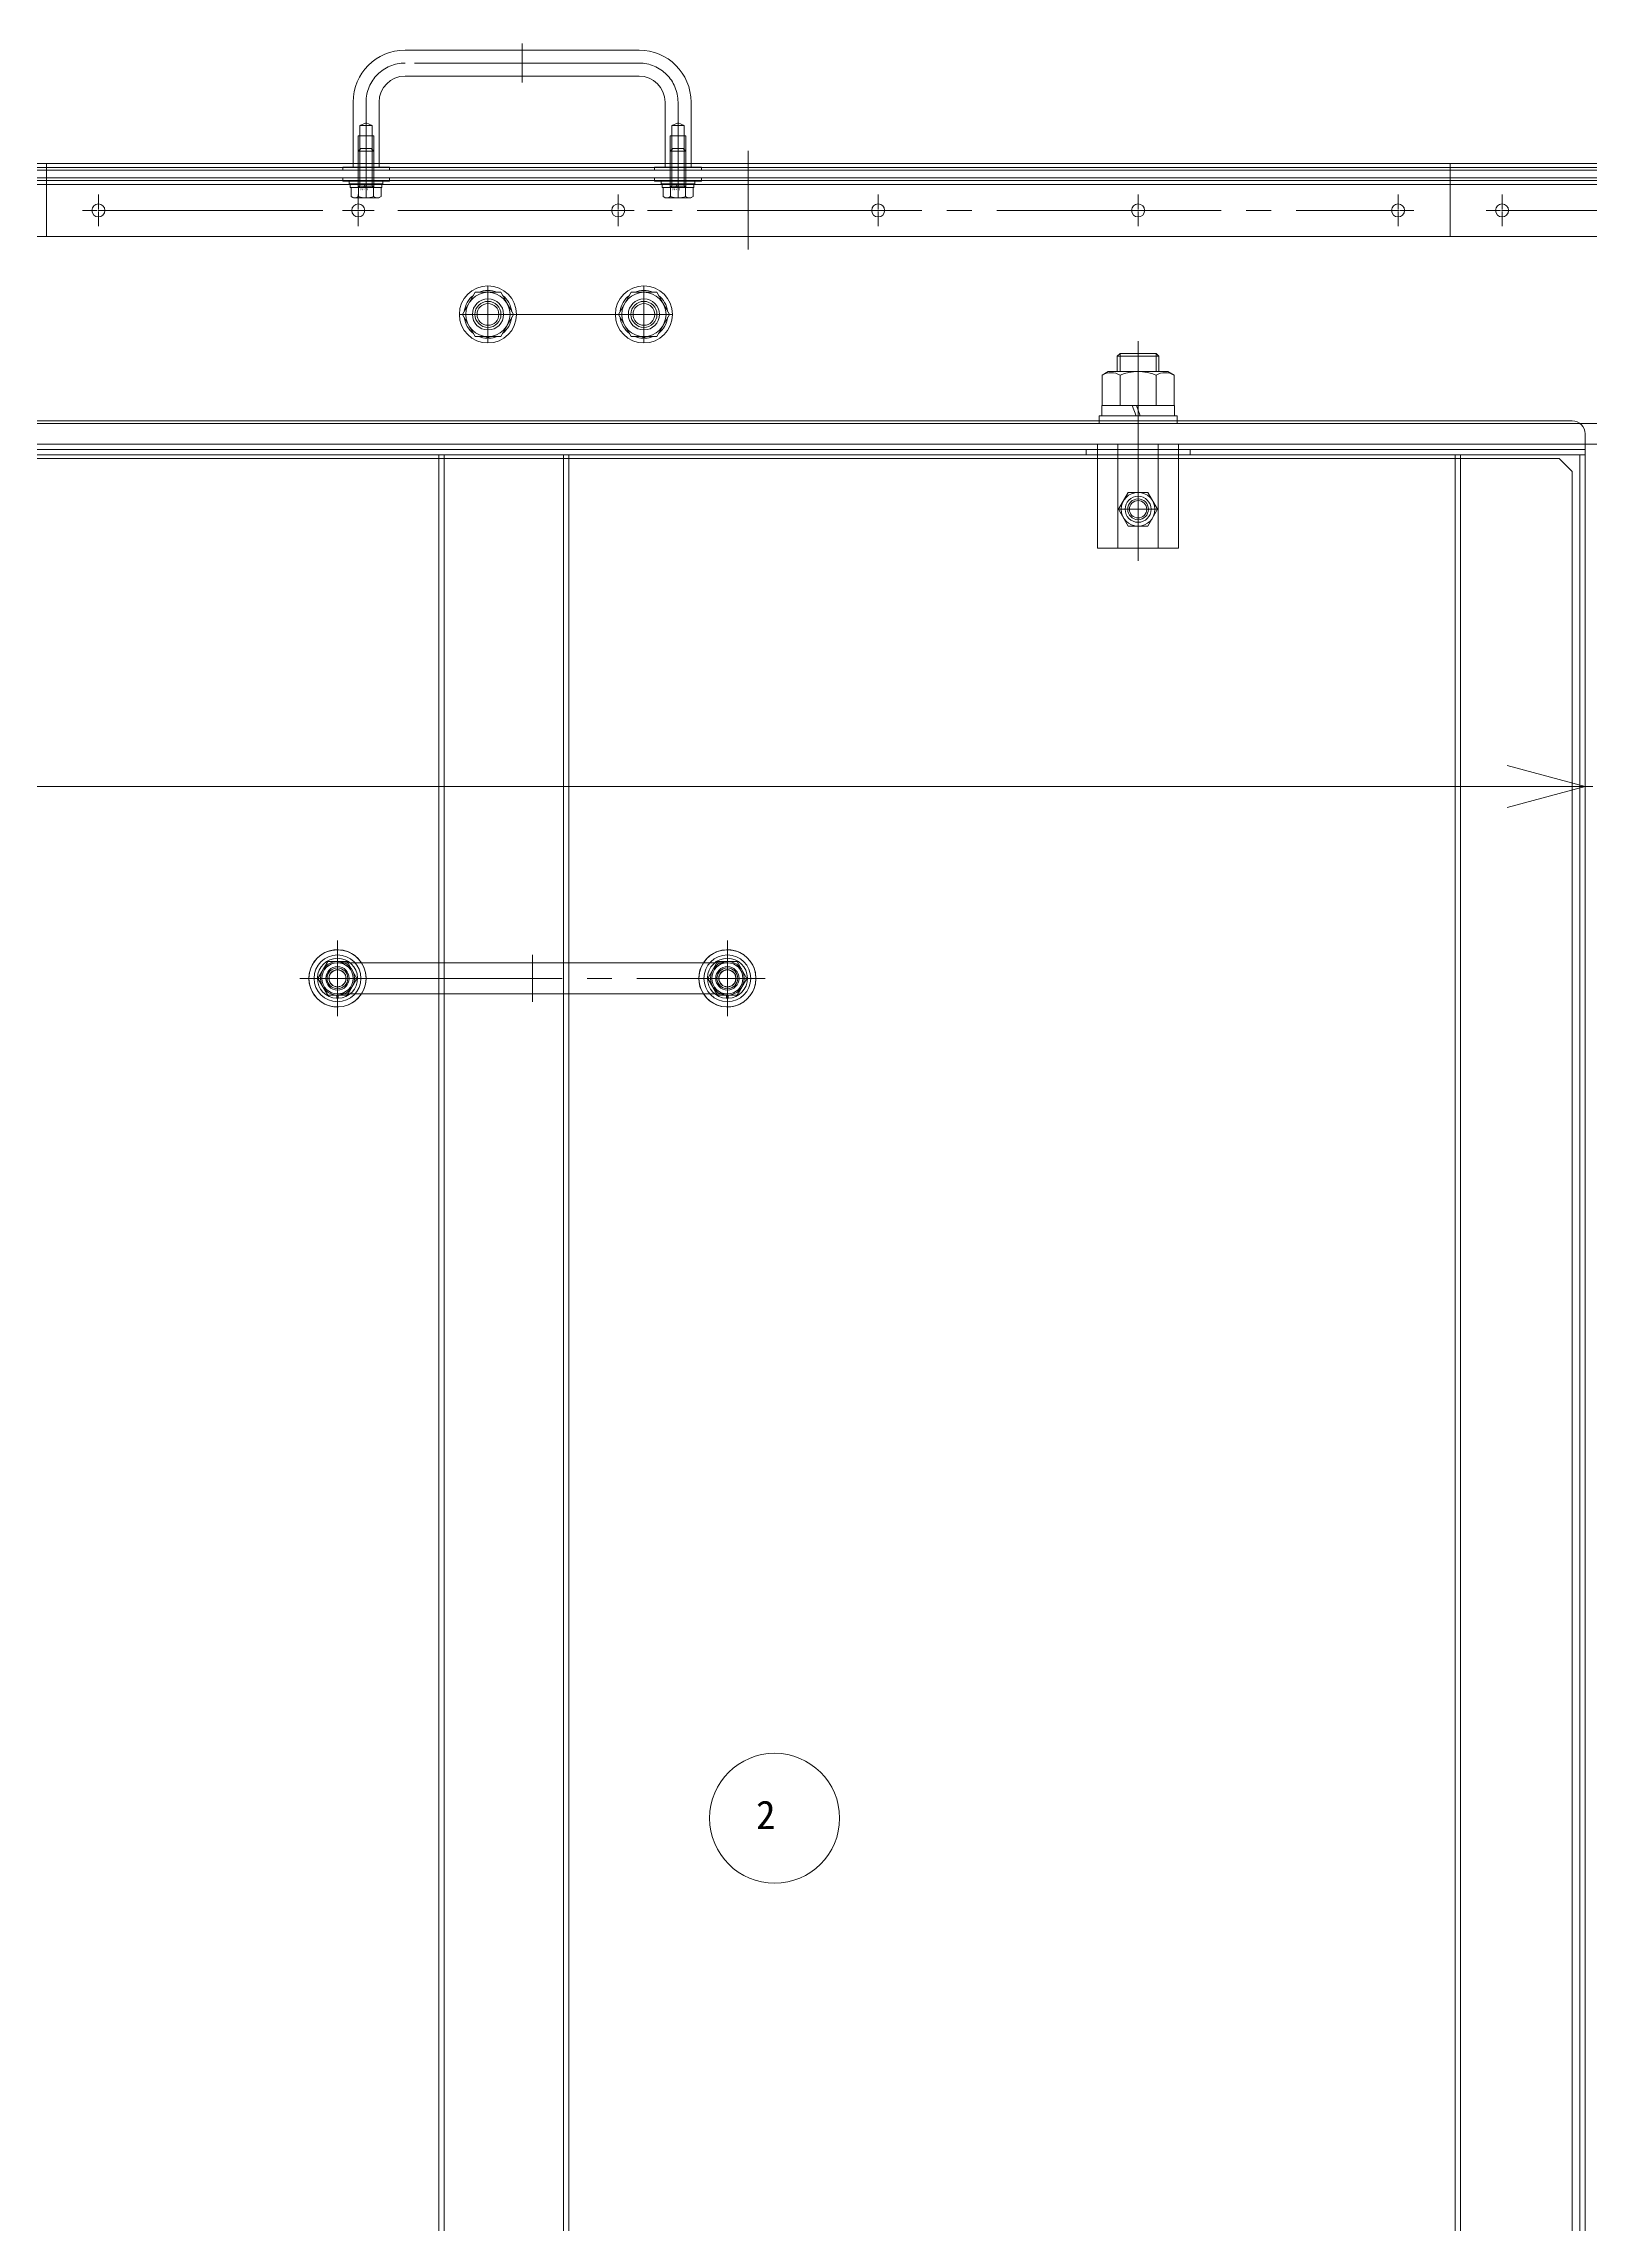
# Model space of a CAD drawing. Units: millimetres at full size. Extents: x -32787 to 32787, y -11878 to 14562.
# Drawn here: x -17954 to -17359, y 10289 to 11128 of the extents above; entities that cross this region are included whole.
import ezdxf
from ezdxf.enums import TextEntityAlignment as Align

# ---------------------------------------------------------------- set-up
doc = ezdxf.new("R2010")
doc.units = ezdxf.units.MM
doc.header["$LTSCALE"] = 9.6
doc.linetypes.add('CHAIN2', pattern=[12, 9, -1, 1, -1])
for name, color, linetype, lineweight in [('0-2_0', 2, 'Continuous', 9), ('0-7_01_外形線', 134, 'Continuous', 9), ('0-8_04_中心線', 4, 'CHAIN2', 9), ('0-9_03_かくれ線', 5, 'Continuous', 9), ('0-B_02_細線', 6, 'Continuous', 9), ('0-E_08_DIM', 3, 'Continuous', 9), ('1-2_07_寸法線', 3, 'Continuous', 9)]:
    doc.layers.add(name, color=color, linetype=linetype, lineweight=lineweight)
doc.styles.add('ＭＳ ゴシック', font='')
doc.styles.get('ＭＳ ゴシック').set_extended_font_data('MS Gothic')

# ---------------------------------------------------------------- blocks, each defined once
blk = doc.blocks.new('U4922')
at = {"layer": '0-8_04_中心線'}
for p, q in [((0, 1.2), (0, 9.5)), ((-9.5, 0), (-1.2, 0)), ((1.2, 0), (9.5, 0)), ((0, -9.5), (0, -1.2))]:
    blk.add_line(p, q, dxfattribs=at)
at = {"layer": '0-8_04_中心線', "linetype": 'Continuous'}
for p, q in [((-0.6, 0), (0.6, 0)), ((0, -0.6), (0, 0.6))]:
    blk.add_line(p, q, dxfattribs=at)
blk = doc.blocks.new('U4923')
at = {"layer": '0-8_04_中心線'}
for p, q in [((0, 1.2), (0, 9.5)), ((-9.5, 0), (-1.2, 0)), ((1.2, 0), (9.5, 0)), ((0, -9.5), (0, -1.2))]:
    blk.add_line(p, q, dxfattribs=at)
at = {"layer": '0-8_04_中心線', "linetype": 'Continuous'}
for p, q in [((-0.6, 0), (0.6, 0)), ((0, -0.6), (0, 0.6))]:
    blk.add_line(p, q, dxfattribs=at)
blk = doc.blocks.new('U5030')
at = {"layer": '0-8_04_中心線'}
for p, q in [((-6.11, 0), (-0.522, 0)), ((0, 0.522), (0, 6.11)), ((0.522, 0), (6.11, 0)), ((0, -6.11), (0, -0.522))]:
    blk.add_line(p, q, dxfattribs=at)
at = {"layer": '0-8_04_中心線', "linetype": 'Continuous'}
for p, q in [((-0.261, 0), (0.261, 0)), ((0, -0.261), (0, 0.261))]:
    blk.add_line(p, q, dxfattribs=at)
blk = doc.blocks.new('U5031')
at = {"layer": '0-8_04_中心線'}
for p, q in [((-6.11, 0), (-0.522, 0)), ((0, 0.522), (0, 6.11)), ((0.522, 0), (6.11, 0)), ((0, -6.11), (0, -0.522))]:
    blk.add_line(p, q, dxfattribs=at)
at = {"layer": '0-8_04_中心線', "linetype": 'Continuous'}
for p, q in [((-0.261, 0), (0.261, 0)), ((0, -0.261), (0, 0.261))]:
    blk.add_line(p, q, dxfattribs=at)
blk = doc.blocks.new('U5032')
at = {"layer": '0-8_04_中心線'}
for p, q in [((-6.11, 0), (-0.522, 0)), ((0, 0.522), (0, 6.11)), ((0.522, 0), (6.11, 0)), ((0, -6.11), (0, -0.522))]:
    blk.add_line(p, q, dxfattribs=at)
at = {"layer": '0-8_04_中心線', "linetype": 'Continuous'}
for p, q in [((-0.261, 0), (0.261, 0)), ((0, -0.261), (0, 0.261))]:
    blk.add_line(p, q, dxfattribs=at)
blk = doc.blocks.new('U5027')
at = {"layer": '0-8_04_中心線'}
for p, q in [((-6.11, 0), (-0.522, 0)), ((0, 0.522), (0, 6.11)), ((0.522, 0), (6.11, 0)), ((0, -6.11), (0, -0.522))]:
    blk.add_line(p, q, dxfattribs=at)
at = {"layer": '0-8_04_中心線', "linetype": 'Continuous'}
for p, q in [((-0.261, 0), (0.261, 0)), ((0, -0.261), (0, 0.261))]:
    blk.add_line(p, q, dxfattribs=at)
blk = doc.blocks.new('U5028')
at = {"layer": '0-8_04_中心線'}
for p, q in [((-6.11, 0), (-0.522, 0)), ((0, 0.522), (0, 6.11)), ((0.522, 0), (6.11, 0)), ((0, -6.11), (0, -0.522))]:
    blk.add_line(p, q, dxfattribs=at)
at = {"layer": '0-8_04_中心線', "linetype": 'Continuous'}
for p, q in [((-0.261, 0), (0.261, 0)), ((0, -0.261), (0, 0.261))]:
    blk.add_line(p, q, dxfattribs=at)
blk = doc.blocks.new('U5029')
at = {"layer": '0-8_04_中心線'}
for p, q in [((-6.11, 0), (-0.522, 0)), ((0, 0.522), (0, 6.11)), ((0.522, 0), (6.11, 0)), ((0, -6.11), (0, -0.522))]:
    blk.add_line(p, q, dxfattribs=at)
at = {"layer": '0-8_04_中心線', "linetype": 'Continuous'}
for p, q in [((-0.261, 0), (0.261, 0)), ((0, -0.261), (0, 0.261))]:
    blk.add_line(p, q, dxfattribs=at)
blk = doc.blocks.new('U5036')
at = {"layer": '0-8_04_中心線'}
for p, q in [((-6.11, 0), (-0.522, 0)), ((0, 0.522), (0, 6.11)), ((0.522, 0), (6.11, 0)), ((0, -6.11), (0, -0.522))]:
    blk.add_line(p, q, dxfattribs=at)
at = {"layer": '0-8_04_中心線', "linetype": 'Continuous'}
for p, q in [((-0.261, 0), (0.261, 0)), ((0, -0.261), (0, 0.261))]:
    blk.add_line(p, q, dxfattribs=at)
blk = doc.blocks.new('U5108')
at = {"layer": '0-8_04_中心線'}
for p, q in [((-8, 0), (-0.9, 0)), ((0, 0.9), (0, 8)), ((0.9, 0), (8, 0)), ((0, -8), (0, -0.9))]:
    blk.add_line(p, q, dxfattribs=at)
at = {"layer": '0-8_04_中心線', "linetype": 'Continuous'}
for p, q in [((-0.45, 0), (0.45, 0)), ((0, -0.45), (0, 0.45))]:
    blk.add_line(p, q, dxfattribs=at)
blk = doc.blocks.new('U5109')
at = {"layer": '0-8_04_中心線'}
for p, q in [((-8, 0), (-0.9, 0)), ((0, 0.9), (0, 8)), ((0.9, 0), (8, 0)), ((0, -8), (0, -0.9))]:
    blk.add_line(p, q, dxfattribs=at)
at = {"layer": '0-8_04_中心線', "linetype": 'Continuous'}
for p, q in [((-0.45, 0), (0.45, 0)), ((0, -0.45), (0, 0.45))]:
    blk.add_line(p, q, dxfattribs=at)
blk = doc.blocks.new('U5114')
at = {"layer": '0-8_04_中心線'}
for p, q in [((0, 2.2), (0, 14.5)), ((-14.5, 0), (-2.2, 0)), ((2.2, 0), (14.5, 0)), ((0, -14.5), (0, -2.2))]:
    blk.add_line(p, q, dxfattribs=at)
at = {"layer": '0-8_04_中心線', "linetype": 'Continuous'}
for p, q in [((-1.1, 0), (1.1, 0)), ((0, -1.1), (0, 1.1))]:
    blk.add_line(p, q, dxfattribs=at)
blk = doc.blocks.new('U5115')
at = {"layer": '0-8_04_中心線'}
for p, q in [((0, 2.2), (0, 14.5)), ((-14.5, 0), (-2.2, 0)), ((2.2, 0), (14.5, 0)), ((0, -14.5), (0, -2.2))]:
    blk.add_line(p, q, dxfattribs=at)
at = {"layer": '0-8_04_中心線', "linetype": 'Continuous'}
for p, q in [((-1.1, 0), (1.1, 0)), ((0, -1.1), (0, 1.1))]:
    blk.add_line(p, q, dxfattribs=at)
blk = doc.blocks.new('U5110')
at = {"layer": '0-8_04_中心線'}
for p, q in [((0, 1.2), (0, 9.5)), ((-9.5, 0), (-1.2, 0)), ((1.2, 0), (9.5, 0)), ((0, -9.5), (0, -1.2))]:
    blk.add_line(p, q, dxfattribs=at)
at = {"layer": '0-8_04_中心線', "linetype": 'Continuous'}
for p, q in [((-0.6, 0), (0.6, 0)), ((0, -0.6), (0, 0.6))]:
    blk.add_line(p, q, dxfattribs=at)
blk = doc.blocks.new('U5111')
at = {"layer": '0-8_04_中心線'}
for p, q in [((0, 1.2), (0, 9.5)), ((-9.5, 0), (-1.2, 0)), ((1.2, 0), (9.5, 0)), ((0, -9.5), (0, -1.2))]:
    blk.add_line(p, q, dxfattribs=at)
at = {"layer": '0-8_04_中心線', "linetype": 'Continuous'}
for p, q in [((-0.6, 0), (0.6, 0)), ((0, -0.6), (0, 0.6))]:
    blk.add_line(p, q, dxfattribs=at)
blk = doc.blocks.new('U5112')
at = {"layer": '0-8_04_中心線'}
for p, q in [((0, 2.2), (0, 14.5)), ((-14.5, 0), (-2.2, 0)), ((2.2, 0), (14.5, 0)), ((0, -14.5), (0, -2.2))]:
    blk.add_line(p, q, dxfattribs=at)
at = {"layer": '0-8_04_中心線', "linetype": 'Continuous'}
for p, q in [((-1.1, 0), (1.1, 0)), ((0, -1.1), (0, 1.1))]:
    blk.add_line(p, q, dxfattribs=at)
blk = doc.blocks.new('U5113')
at = {"layer": '0-8_04_中心線'}
for p, q in [((0, 2.2), (0, 14.5)), ((-14.5, 0), (-2.2, 0)), ((2.2, 0), (14.5, 0)), ((0, -14.5), (0, -2.2))]:
    blk.add_line(p, q, dxfattribs=at)
at = {"layer": '0-8_04_中心線', "linetype": 'Continuous'}
for p, q in [((-1.1, 0), (1.1, 0)), ((0, -1.1), (0, 1.1))]:
    blk.add_line(p, q, dxfattribs=at)
blk = doc.blocks.new('_Open30')
at = {"layer": '0-E_08_DIM'}
blk.add_line((0, 0), (-1, 0), dxfattribs=at)
blk.add_lwpolyline([(-1, 0.2679), (0, 0), (-1, -0.2679)], dxfattribs=at)
blk = doc.blocks.new('AM_BALLOON1')
at = {"layer": '1-2_07_寸法線'}
blk.add_circle((0, 0), 5, dxfattribs=at)

msp = doc.modelspace()

# ---------------------------------------------------------------- linework, layer by layer
at = {"layer": '0-2_0', "color": 134}
for p, q in [((-17541.172, 11008.201), (-17525.172, 11008.201)), ((-18970.165, 10983.284), (-17366.165, 10983.284)), ((-17363.165, 10982.284), (-17360.165, 10982.284)), ((-17361.165, 10978.284), (-17361.165, 10970.284)), ((-18975.165, 10970.284), (-17361.165, 10970.284)), ((-17802.165, 10970.284), (-17752.165, 10970.284)), ((-17802.165, 10968.784), (-17802.165, 10970.284)), ((-17752.165, 10968.784), (-17752.165, 10970.284)), ((-17361.165, 10970.284), (-17411.165, 10970.284)), ((-17411.165, 10968.784), (-17411.165, 10970.284)), ((-17361.165, 10974.284), (-17360.165, 10974.284)), ((-17361.165, 10970.284), (-17361.165, 8978.284))]:
    msp.add_line(p, q, dxfattribs=at)
msp.add_lwpolyline([(-17541.172, 11002.284), (-17541.172, 11008.201), (-17540.09, 11009.284), (-17526.255, 11009.284), (-17525.172, 11008.201), (-17525.172, 11002.284)], dxfattribs=at)
msp.add_arc((-17366.165, 10978.284), 5, 0, 90, dxfattribs=at)
at = {"layer": '0-7_01_外形線'}
for p, q in [((-17725.154, 11125.981), (-17815.154, 11125.981)), ((-17725.154, 11115.981), (-17815.154, 11115.981)), ((-17835.154, 11105.981), (-17835.154, 11082.281)), ((-17825.154, 11105.981), (-17825.154, 11082.281)), ((-17715.154, 11082.281), (-17715.154, 11105.981)), ((-17705.154, 11082.281), (-17705.154, 11105.981)), ((-18493.155, 11082.284), (-17953.155, 11082.284)), ((-17953.155, 11054.284), (-17953.155, 11082.284)), ((-17953.155, 11082.284), (-17413.155, 11082.284)), ((-17953.155, 11054.284), (-17953.155, 11082.284)), ((-17413.155, 11054.284), (-17413.155, 11082.284)), ((-17413.155, 11082.284), (-16873.155, 11082.284)), ((-17413.155, 11054.284), (-17413.155, 11082.284)), ((-18493.155, 11054.284), (-17953.155, 11054.284)), ((-17953.155, 11054.284), (-17413.155, 11054.284)), ((-17413.155, 11054.284), (-16873.155, 11054.284)), ((-17773.45, 11024.284), (-17778.357, 11032.784)), ((-17713.45, 11024.284), (-17718.357, 11032.784)), ((-17793.08, 11024.284), (-17788.172, 11015.784)), ((-17778.357, 11015.784), (-17773.45, 11024.284)), ((-17733.08, 11024.284), (-17728.172, 11015.784)), ((-17718.357, 11015.784), (-17713.45, 11024.284)), ((-17788.172, 11015.784), (-17778.357, 11015.784)), ((-17783.64, 11015.784), (-17783.64, 11015.091)), ((-17782.89, 11015.784), (-17782.89, 11015.091)), ((-17728.172, 11015.784), (-17718.357, 11015.784)), ((-17723.64, 11015.784), (-17723.64, 11015.091)), ((-17722.89, 11015.784), (-17722.89, 11015.091)), ((-17547.021, 11000.923), (-17544.665, 11002.284)), ((-17521.665, 11002.284), (-17544.665, 11002.284)), ((-17519.308, 11000.923), (-17521.665, 11002.284)), ((-17540.093, 10989.284), (-17540.093, 11000.923)), ((-17526.237, 10989.284), (-17526.237, 11000.923)), ((-17519.308, 10989.284), (-17519.308, 11000.923)), ((-17548.165, 10985.284), (-17518.165, 10985.284)), ((-17548.165, 10985.284), (-17548.165, 10983.284)), ((-17535.421, 10989.284), (-17547.165, 10989.284)), ((-17547.165, 10989.284), (-17547.165, 10985.284)), ((-17533.965, 10985.284), (-17547.165, 10985.284)), ((-17533.965, 10985.284), (-17535.421, 10989.284)), ((-17519.165, 10989.284), (-17533.821, 10989.284)), ((-17532.365, 10985.284), (-17533.821, 10989.284)), ((-17519.165, 10985.284), (-17532.365, 10985.284)), ((-17519.165, 10985.284), (-17519.165, 10989.284)), ((-17518.165, 10985.284), (-17518.165, 10983.284)), ((-17360.165, 10982.284), (-17338.164, 10982.284)), ((-17360.165, 10974.284), (-17338.164, 10974.284)), ((-17841.165, 10774.784), (-17691.165, 10774.784)), ((-17841.165, 10762.784), (-17691.165, 10762.784))]:
    msp.add_line(p, q, dxfattribs=at)
for points in [[(-17778.357, 11032.784), (-17788.172, 11032.784), (-17793.08, 11024.284)], [(-17718.357, 11032.784), (-17728.172, 11032.784), (-17733.08, 11024.284)], [(-17519.308, 10989.284), (-17547.021, 10989.284), (-17547.021, 11000.923)]]:
    msp.add_lwpolyline(points, dxfattribs=at)
msp.add_lwpolyline([(-17373.166, 10241.284), (-17366.165, 10241.284), (-17366.165, 10963.783), (-17371.165, 10968.783), (-18161.165, 10968.784), (-18166.165, 10963.784), (-18166.165, 9983.784), (-18161.165, 9978.784), (-17378.166, 9978.784), (-17378.166, 10236.284)], close=True, dxfattribs=at)
for centre, radius in [((-17933.155, 11064.284), 2.5), ((-17833.155, 11064.284), 2.5), ((-17733.155, 11064.284), 2.5), ((-17633.155, 11064.284), 2.5), ((-17533.155, 11064.284), 2.5), ((-17433.155, 11064.284), 2.5), ((-17393.155, 11064.284), 2.5), ((-17783.265, 11024.284), 11), ((-17783.265, 11024.284), 8.5), ((-17783.265, 11024.284), 5), ((-17783.265, 11024.284), 4.188), ((-17723.265, 11024.284), 11), ((-17723.265, 11024.284), 8.5), ((-17723.265, 11024.284), 5), ((-17723.265, 11024.284), 4.188)]:
    msp.add_circle(centre, radius, dxfattribs=at)
for centre, radius, start, end in [((-17815.154, 11105.981), 20, 90, 180), ((-17725.154, 11105.981), 20, 0, 90), ((-17815.154, 11105.981), 10, 90, 180), ((-17725.154, 11105.981), 10, 0, 90), ((-17783.265, 11024.284), 9.2, 127.50502, 172.49498), ((-17783.265, 11024.284), 9.2, 67.50502, 112.49498), ((-17783.265, 11024.284), 9.2, 7.50502, 52.49498), ((-17723.265, 11024.284), 9.2, 127.50502, 172.49498), ((-17723.265, 11024.284), 9.2, 67.50502, 112.49498), ((-17723.265, 11024.284), 9.2, 7.50502, 52.49498), ((-17783.265, 11024.284), 9.2, 187.50502, 232.49498), ((-17783.265, 11024.284), 9.2, 307.50502, 352.49498), ((-17723.265, 11024.284), 9.2, 187.50502, 232.49498), ((-17723.265, 11024.284), 9.2, 307.50502, 352.49498), ((-17783.265, 11024.284), 9.2, 247.50502, 267.66393), ((-17783.265, 11024.284), 9.2, 272.33607, 292.49498), ((-17723.265, 11024.284), 9.2, 247.50502, 267.66393), ((-17723.265, 11024.284), 9.2, 272.33607, 292.49498), ((-17533.165, 10983.962), 18.321, 67.78075, 112.21925), ((-17543.557, 10994.923), 6.928, 60.00001, 119.99999), ((-17522.773, 10994.923), 6.928, 60.00001, 119.99999), ((-17841.165, 10768.784), 11, 33.05573, 326.94427), ((-17691.165, 10768.784), 11, 213.05573, 146.94427), ((-17841.165, 10768.784), 6, 90, 270), ((-17691.165, 10768.784), 6, 270, 90)]:
    msp.add_arc(centre, radius, start, end, dxfattribs=at)
at = {"layer": '0-8_04_中心線'}
for p, q in [((-17770.154, 11128.481), (-17770.154, 11113.481)), ((-17725.154, 11120.981), (-17815.154, 11120.981)), ((-17830.154, 11105.981), (-17830.154, 11077.981)), ((-17710.154, 11077.981), (-17710.154, 11105.981)), ((-17683.155, 11049.284), (-17683.155, 11087.284)), ((-17933.155, 11064.284), (-17433.155, 11064.284)), ((-17393.155, 11064.284), (-16893.155, 11064.284)), ((-17783.265, 11035.284), (-17783.265, 11013.284)), ((-17723.265, 11035.284), (-17723.265, 11013.284)), ((-17772.265, 11024.284), (-17794.265, 11024.284)), ((-17783.265, 11024.284), (-17723.265, 11024.284)), ((-17712.265, 11024.284), (-17734.265, 11024.284)), ((-17533.165, 11013.969), (-17533.165, 10982.284)), ((-17533.165, 10982.284), (-17533.165, 10929.474)), ((-17533.165, 10979.284), (-17533.165, 10963.284)), ((-17766.165, 10777.784), (-17766.165, 10759.784)), ((-17841.165, 10768.784), (-17691.165, 10768.784))]:
    msp.add_line(p, q, dxfattribs=at)
for centre, start, end in [((-17815.154, 11105.981), 90, 180), ((-17725.154, 11105.981), 0, 90)]:
    msp.add_arc(centre, 15, start, end, dxfattribs=at)
at = {"layer": '0-9_03_かくれ線'}
for p, q in [((-17833.154, 11087.081), (-17832.154, 11088.081)), ((-17827.154, 11087.081), (-17833.154, 11087.081)), ((-17833.154, 11073.081), (-17833.154, 11087.081)), ((-17832.554, 11073.681), (-17832.554, 11087.681)), ((-17828.154, 11088.081), (-17832.154, 11088.081)), ((-17830.154, 11069.081), (-17830.154, 11088.081)), ((-17827.154, 11087.081), (-17828.154, 11088.081)), ((-17827.754, 11073.681), (-17827.754, 11087.681)), ((-17827.154, 11073.081), (-17827.154, 11087.081)), ((-17713.154, 11087.081), (-17712.154, 11088.081)), ((-17707.154, 11087.081), (-17713.154, 11087.081)), ((-17713.154, 11073.081), (-17713.154, 11087.081)), ((-17712.554, 11073.681), (-17712.554, 11087.681)), ((-17708.154, 11088.081), (-17712.154, 11088.081)), ((-17710.154, 11069.081), (-17710.154, 11088.081)), ((-17707.154, 11087.081), (-17708.154, 11088.081)), ((-17707.754, 11073.681), (-17707.754, 11087.681)), ((-17707.154, 11073.081), (-17707.154, 11087.081)), ((-18493.155, 11080.784), (-17953.155, 11080.784)), ((-18493.155, 11079.781), (-17033.155, 11079.781)), ((-17953.155, 11080.784), (-17413.155, 11080.784)), ((-17835.154, 11082.281), (-17835.154, 11080.981)), ((-17825.154, 11080.981), (-17835.154, 11080.981)), ((-17825.154, 11082.281), (-17825.154, 11080.981)), ((-17715.154, 11082.281), (-17715.154, 11080.981)), ((-17705.154, 11080.981), (-17715.154, 11080.981)), ((-17705.154, 11082.281), (-17705.154, 11080.981)), ((-17413.155, 11080.784), (-16873.155, 11080.784)), ((-18493.155, 11076.781), (-17033.155, 11076.781)), ((-18493.155, 11075.784), (-17953.155, 11075.784)), ((-17013.155, 11074.284), (-18493.155, 11074.284)), ((-18493.155, 11074.284), (-17953.155, 11074.284)), ((-17953.155, 11075.784), (-17413.155, 11075.784)), ((-17953.155, 11074.284), (-17413.155, 11074.284)), ((-17830.454, 11074.581), (-17836.254, 11074.581)), ((-17836.254, 11073.081), (-17836.254, 11074.581)), ((-17831, 11073.081), (-17836.254, 11073.081)), ((-17824.381, 11073.081), (-17835.928, 11073.081)), ((-17835.928, 11073.081), (-17835.928, 11069.585)), ((-17824.381, 11073.081), (-17835.928, 11073.081)), ((-17835.928, 11069.585), (-17835.054, 11069.081)), ((-17825.254, 11069.081), (-17835.054, 11069.081)), ((-17833.154, 11073.681), (-17827.154, 11073.681)), ((-17832.554, 11073.681), (-17833.154, 11073.081)), ((-17833.041, 11073.081), (-17833.041, 11069.585)), ((-17830.454, 11074.581), (-17831, 11073.081)), ((-17829.854, 11074.581), (-17830.4, 11073.081)), ((-17824.054, 11073.081), (-17830.4, 11073.081)), ((-17824.054, 11074.581), (-17829.854, 11074.581)), ((-17827.754, 11073.681), (-17827.154, 11073.081)), ((-17827.268, 11073.081), (-17827.268, 11069.585)), ((-17824.381, 11069.585), (-17825.254, 11069.081)), ((-17824.381, 11073.081), (-17824.381, 11069.585)), ((-17824.054, 11074.581), (-17824.054, 11073.081)), ((-17710.454, 11074.581), (-17716.254, 11074.581)), ((-17716.254, 11073.081), (-17716.254, 11074.581)), ((-17711, 11073.081), (-17716.254, 11073.081)), ((-17704.381, 11073.081), (-17715.928, 11073.081)), ((-17715.928, 11073.081), (-17715.928, 11069.585)), ((-17704.381, 11073.081), (-17715.928, 11073.081)), ((-17715.928, 11069.585), (-17715.054, 11069.081)), ((-17705.254, 11069.081), (-17715.054, 11069.081)), ((-17713.154, 11073.681), (-17707.154, 11073.681)), ((-17712.554, 11073.681), (-17713.154, 11073.081)), ((-17713.041, 11073.081), (-17713.041, 11069.585)), ((-17710.454, 11074.581), (-17711, 11073.081)), ((-17709.854, 11074.581), (-17710.4, 11073.081)), ((-17704.054, 11073.081), (-17710.4, 11073.081)), ((-17704.054, 11074.581), (-17709.854, 11074.581)), ((-17707.754, 11073.681), (-17707.154, 11073.081)), ((-17707.268, 11073.081), (-17707.268, 11069.585)), ((-17704.381, 11069.585), (-17705.254, 11069.081)), ((-17704.381, 11073.081), (-17704.381, 11069.585)), ((-17704.054, 11074.581), (-17704.054, 11073.081)), ((-17413.155, 11075.784), (-16873.155, 11075.784)), ((-17413.155, 11074.284), (-16873.155, 11074.284)), ((-18976.165, 10982.284), (-17360.165, 10982.284)), ((-17548.165, 10983.284), (-17548.165, 10982.284)), ((-17548.165, 10982.284), (-17518.165, 10982.284)), ((-17518.165, 10983.284), (-17518.165, 10982.284)), ((-18976.165, 10974.284), (-17360.165, 10974.284)), ((-18975.165, 10972.284), (-17361.165, 10972.284)), ((-17802.164, 10968.784), (-17802.165, 9978.784)), ((-17800.165, 10970.284), (-17800.165, 8978.284)), ((-17754.165, 10970.284), (-17754.165, 8978.284)), ((-17752.165, 10968.784), (-17752.165, 9978.784)), ((-17553.165, 10972.284), (-17553.165, 10970.284)), ((-17540.966, 10934.284), (-17540.966, 10974.284)), ((-17525.378, 10934.284), (-17525.378, 10974.284)), ((-17513.165, 10972.284), (-17513.165, 10970.284)), ((-17411.165, 10968.784), (-17411.165, 9978.784)), ((-17409.165, 10970.284), (-17409.165, 8978.284)), ((-17363.165, 10970.284), (-17363.165, 8978.284)), ((-17525.659, 10949.284), (-17540.67, 10949.284)), ((-17841.465, 10762.284), (-17841.465, 10761.089)), ((-17840.865, 10762.284), (-17840.865, 10761.089)), ((-17691.465, 10762.284), (-17691.465, 10761.089)), ((-17690.865, 10762.284), (-17690.865, 10761.089))]:
    msp.add_line(p, q, dxfattribs=at)
for points in [[(-17827.754, 11096.981), (-17830.154, 11097.975), (-17832.554, 11096.981)], [(-17827.754, 11080.981), (-17827.754, 11096.981), (-17832.554, 11096.981), (-17832.554, 11080.981)], [(-17707.754, 11096.981), (-17710.154, 11097.975), (-17712.554, 11096.981)], [(-17707.754, 11080.981), (-17707.754, 11096.981), (-17712.554, 11096.981), (-17712.554, 11080.981)], [(-17827.154, 11080.981), (-17827.154, 11092.981), (-17833.154, 11092.981), (-17833.154, 11080.981)], [(-17707.154, 11080.981), (-17707.154, 11092.981), (-17713.154, 11092.981), (-17713.154, 11080.981)], [(-17548.761, 10974.284), (-17548.761, 10934.284), (-17517.584, 10934.284), (-17517.584, 10974.284)]]:
    msp.add_lwpolyline(points, dxfattribs=at)
for points in [[(-17821.154, 11079.781), (-17839.154, 11079.781), (-17839.154, 11080.981), (-17821.154, 11080.981)], [(-17701.154, 11079.781), (-17719.154, 11079.781), (-17719.154, 11080.981), (-17701.154, 11080.981)], [(-17821.154, 11075.581), (-17839.154, 11075.581), (-17839.154, 11076.781), (-17821.154, 11076.781)], [(-17836.654, 11075.581), (-17823.654, 11075.581), (-17823.654, 11074.581), (-17836.654, 11074.581)], [(-17701.154, 11075.581), (-17719.154, 11075.581), (-17719.154, 11076.781), (-17701.154, 11076.781)], [(-17716.654, 11075.581), (-17703.654, 11075.581), (-17703.654, 11074.581), (-17716.654, 11074.581)], [(-17536.918, 10955.784), (-17540.67, 10949.284), (-17536.918, 10942.784), (-17529.412, 10942.784), (-17525.659, 10949.284), (-17529.412, 10955.784)], [(-17844.918, 10775.284), (-17848.67, 10768.784), (-17844.918, 10762.284), (-17837.412, 10762.284), (-17833.659, 10768.784), (-17837.412, 10775.284)], [(-17694.918, 10775.284), (-17698.67, 10768.784), (-17694.918, 10762.284), (-17687.412, 10762.284), (-17683.659, 10768.784), (-17687.412, 10775.284)]]:
    msp.add_lwpolyline(points, close=True, dxfattribs=at)
for centre, radius in [((-17783.265, 11024.284), 6), ((-17723.265, 11024.284), 6), ((-17533.165, 10949.284), 6.5), ((-17533.165, 10949.284), 5), ((-17533.165, 10949.284), 4), ((-17533.165, 10949.284), 3.324), ((-17841.165, 10768.784), 11), ((-17841.165, 10768.784), 9), ((-17691.165, 10768.784), 11), ((-17691.165, 10768.784), 9), ((-17841.165, 10768.784), 6.5), ((-17841.165, 10768.784), 4.5), ((-17841.165, 10768.784), 4), ((-17841.165, 10768.784), 4), ((-17841.165, 10768.784), 3.324), ((-17841.165, 10768.784), 3.25), ((-17691.165, 10768.784), 6.5), ((-17691.165, 10768.784), 4.5), ((-17691.165, 10768.784), 4), ((-17691.165, 10768.784), 4), ((-17691.165, 10768.784), 3.324), ((-17691.165, 10768.784), 3.25)]:
    msp.add_circle(centre, radius, dxfattribs=at)
for centre, radius, start, end in [((-17834.485, 11072.085), 2.887, 240.00001, 299.99999), ((-17830.154, 11077.595), 8.514, 250.18087, 289.81913), ((-17825.824, 11072.085), 2.887, 240.00001, 299.99999), ((-17714.485, 11072.085), 2.887, 240.00001, 299.99999), ((-17710.154, 11077.595), 8.514, 250.18087, 289.81913), ((-17705.824, 11072.085), 2.887, 240.00001, 299.99999), ((-17841.165, 10768.784), 7.7, 272.23287, 267.76713), ((-17691.165, 10768.784), 7.7, 272.23287, 267.76713), ((-17841.165, 10768.784), 6, 270, 90), ((-17841.165, 10768.784), 11, 326.94427, 33.05573), ((-17691.165, 10768.784), 11, 146.94427, 213.05573), ((-17691.165, 10768.784), 6, 90, 270)]:
    msp.add_arc(centre, radius, start, end, dxfattribs=at)
at = {"layer": '0-B_02_細線'}
for p, q in [((-17540.09, 11009.284), (-17540.09, 11002.284)), ((-17526.255, 11009.284), (-17526.255, 11002.284))]:
    msp.add_line(p, q, dxfattribs=at)
at = {"layer": '0-E_08_DIM'}
for p, q in [((-17391.165, 10842.614), (-18945.165, 10842.614)), ((-17391.165, 10842.614), (-17421.165, 10842.614)), ((-17361.165, 10787.72), (-17361.165, 10846.364)), ((-17361.165, 10801.388), (-17361.165, 10846.364)), ((-17358.165, 10842.614), (-17361.165, 10842.614))]:
    msp.add_line(p, q, dxfattribs=at)

# ---------------------------------------------------------------- block references
at = {"layer": '0-8_04_中心線'}
for name, p in [('U5030', (-17933.155, 11064.284)), ('U5031', (-17833.155, 11064.284)), ('U5032', (-17733.155, 11064.284)), ('U5027', (-17633.155, 11064.284)), ('U5028', (-17533.155, 11064.284)), ('U5029', (-17433.155, 11064.284)), ('U5036', (-17393.155, 11064.284)), ('U4922', (-17783.265, 11024.284)), ('U4923', (-17723.265, 11024.284)), ('U5115', (-17841.165, 10768.784)), ('U5113', (-17841.165, 10768.784)), ('U5111', (-17841.165, 10768.784)), ('U5109', (-17841.165, 10768.784)), ('U5114', (-17691.165, 10768.784)), ('U5112', (-17691.165, 10768.784)), ('U5110', (-17691.165, 10768.784)), ('U5108', (-17691.165, 10768.784))]:
    msp.add_blockref(name, p, dxfattribs=at)
at = {"layer": '0-E_08_DIM', "xscale": 30, "yscale": 30}
msp.add_blockref('_Open30', (-17361.165, 10842.614), dxfattribs=at)
msp.add_blockref('_Open30', (-17361.165, 10842.614), dxfattribs=at)
at = {"layer": '1-2_07_寸法線', "xscale": 4.999697, "yscale": 4.999697}
msp.add_blockref('AM_BALLOON1', (-17672.981, 10445.585), dxfattribs=at)

# ---------------------------------------------------------------- texts
at = {"layer": '0-2_0', "color": 134, "style": 'ＭＳ ゴシック'}
msp.add_text('2', height=11, dxfattribs=at).set_placement((-17680.123, 10438.085), align=Align.BOTTOM_LEFT)
at = {"layer": '0-9_03_かくれ線', "style": 'ＭＳ ゴシック', "width": 0.8}
for p in [(-17832.229, 11071.847), (-17712.229, 11071.847)]:
    msp.add_text('M6×15', height=0.7331, dxfattribs=at).set_placement(p, align=Align.BOTTOM_LEFT)

doc.saveas('drawing.dxf')
